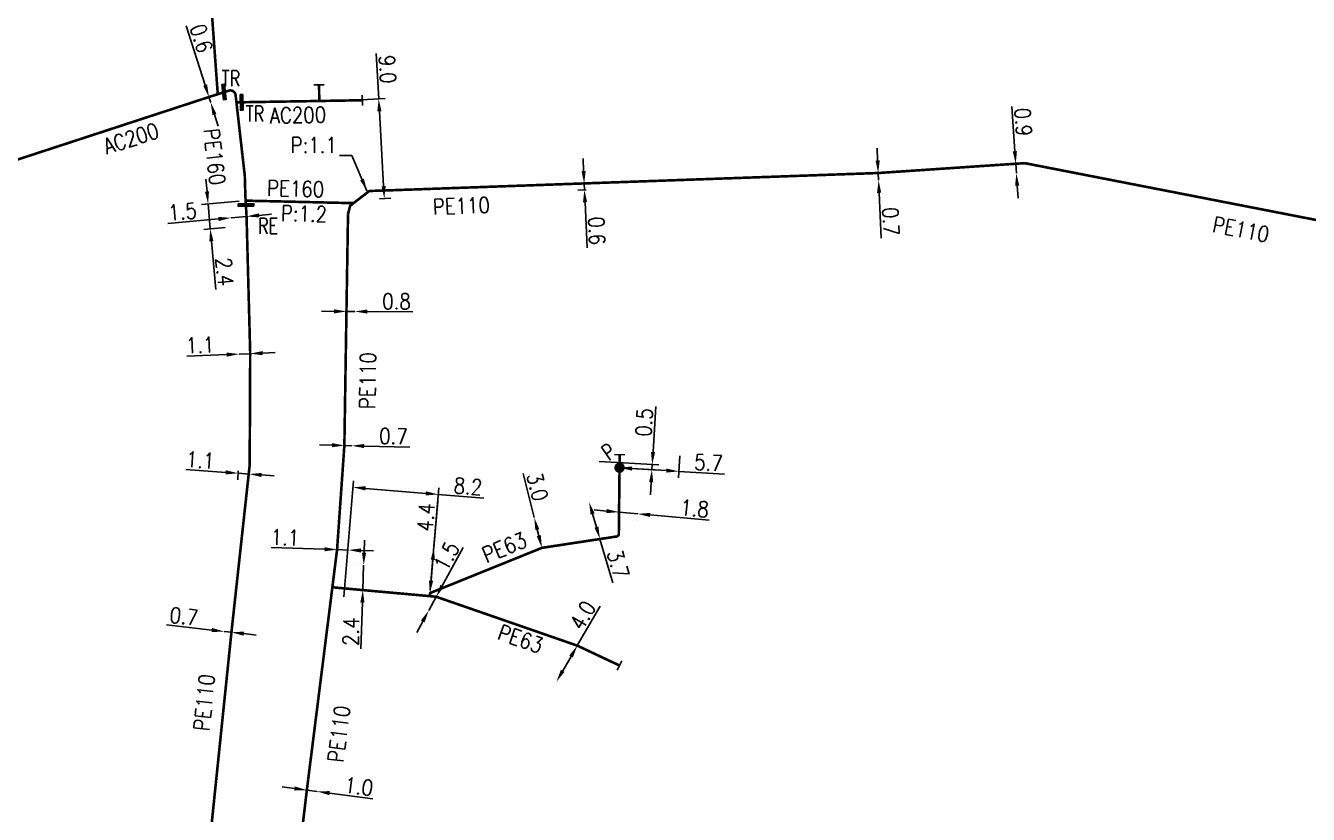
# Model space of a CAD drawing. Header units: millimetres. Extents: x 100882 to 102000, y 121995 to 123000.
# Drawn here: x 101300.9 to 101423.9, y 122251.9 to 122327.5 of the extents above; entities that cross this region are included whole.
import ezdxf
from ezdxf.enums import TextEntityAlignment as Align

# ---------------------------------------------------------------- set-up
doc = ezdxf.new("R2010")
doc.units = ezdxf.units.MM
doc.header["$PDMODE"] = 34
doc.linetypes.add('L_25_AP', pattern=[2000, 1000, 1000])
doc.linetypes.add('L_25_PE', pattern=[2000, 1000, 1000])
doc.layers.get('0').update_dxf_attribs({"linetype": 'CONTINUOUS'})
doc.layers.get('DEFPOINTS').update_dxf_attribs({"linetype": 'CONTINUOUS'})
for name, color, linetype in [('L_150', 1, 'CONTINUOUS'), ('L_300', 7, 'CONTINUOUS'), ('L_340', 7, 'CONTINUOUS')]:
    doc.layers.add(name, color=color, linetype=linetype)
doc.styles.add('G_ROMANS', font='ROMANS.SHX', dxfattribs={"width": 0.75})
doc.styles.get("Standard").update_dxf_attribs({"font": 'romans.shx', "width": 0.85})
doc.dimstyles.get("Standard").update_dxf_attribs({"dimtxt": 1.5, "dimasz": 1.2, "dimexe": 0.625, "dimexo": 0.625, "dimgap": 0.25, "dimtad": 1, "dimdec": 1, "dimzin": 0, "dimdsep": 46, "dimtxsty": 'Standard', "dimcen": -0.5, "dimadec": 0, "dimazin": 0, "dimtfac": 1, "dimtdec": 1, "dimtmove": 0, "dimatfit": 3, "dimfxl": 0, "dimtolj": 1, "dimtzin": 0, "dimarcsym": 0})

# ---------------------------------------------------------------- blocks, each defined once
blk = doc.blocks.new('*D176')
at = {"layer": 'DEFPOINTS', "color": 0, "linetype": 'Continuous', "transparency": 16777216}
for p in [(101327.88, 122254.19), (101328.88, 122254.06), (101328.88, 122254.06)]:
    blk.add_point(p, dxfattribs=at)
at = {"layer": 'L_150', "color": 0, "linetype": 'Continuous', "lineweight": -2, "transparency": 16777216}
for p, q in [((101326.69, 122254.35), (101325.51, 122254.51)), ((101327.8, 122253.57), (101327.8, 122253.57)), ((101327.88, 122254.19), (101328.88, 122254.06)), ((101328.79, 122253.44), (101328.79, 122253.44)), ((101330.07, 122253.9), (101334.22, 122253.35))]:
    blk.add_line(p, q, dxfattribs=at)
at = {"layer": 'L_150', "color": 0, "linetype": 'Continuous', "transparency": 16777216}
for points in [[(101326.72, 122254.55), (101326.67, 122254.15), (101327.88, 122254.19)], [(101330.09, 122254.1), (101330.04, 122253.7), (101328.88, 122254.06)]]:
    blk.add_solid(points, dxfattribs=at)
at = {"layer": 'L_150', "color": 0, "linetype": 'Continuous', "transparency": 16777216, "insert": (101332.87, 122254.54), "char_height": 1.5, "attachment_point": 5, "rotation": 352.4678}
blk.add_mtext('\\A1;1.0', dxfattribs=at)
blk = doc.blocks.new('*D177')
at = {"layer": 'DEFPOINTS', "color": 0, "linetype": 'Continuous', "transparency": 16777216}
for p in [(101321.36, 122285.44), (101322.4, 122285.37), (101321.3, 122284.59)]:
    blk.add_point(p, dxfattribs=at)
at = {"layer": 'L_150', "color": 0, "linetype": 'Continuous', "lineweight": -2, "transparency": 16777216}
for p, q in [((101320.1, 122284.67), (101316.28, 122284.94)), ((101321.31, 122284.82), (101321.25, 122283.96)), ((101322.34, 122284.51), (101321.3, 122284.59)), ((101322.36, 122284.74), (101322.3, 122283.89)), ((101323.54, 122284.43), (101324.74, 122284.34))]:
    blk.add_line(p, q, dxfattribs=at)
at = {"layer": 'L_150', "color": 0, "linetype": 'Continuous', "transparency": 16777216}
for points in [[(101320.11, 122284.87), (101320.08, 122284.47), (101321.3, 122284.59)], [(101323.55, 122284.62), (101323.53, 122284.23), (101322.34, 122284.51)]]:
    blk.add_solid(points, dxfattribs=at)
at = {"layer": 'L_150', "color": 0, "linetype": 'Continuous', "transparency": 16777216, "insert": (101317.66, 122285.85), "char_height": 1.5, "attachment_point": 5, "rotation": 355.9073}
blk.add_mtext('\\A1;1.1', dxfattribs=at)
blk = doc.blocks.new('*D178')
at = {"layer": 'DEFPOINTS', "color": 0, "linetype": 'Continuous', "transparency": 16777216}
for p in [(101322.45, 122296.06), (101321.4, 122296.02), (101321.4, 122296.02)]:
    blk.add_point(p, dxfattribs=at)
at = {"layer": 'L_150', "color": 0, "linetype": 'Continuous', "lineweight": -2, "transparency": 16777216}
for p, q in [((101322.45, 122296.06), (101321.4, 122296.02)), ((101323.64, 122296.11), (101324.84, 122296.16)), ((101320.2, 122295.97), (101316.38, 122295.83))]:
    blk.add_line(p, q, dxfattribs=at)
at = {"layer": 'L_150', "color": 0, "linetype": 'Continuous', "transparency": 16777216}
for points in [[(101320.19, 122296.17), (101320.2, 122295.77), (101321.4, 122296.02)], [(101323.64, 122296.31), (101323.65, 122295.91), (101322.45, 122296.06)]]:
    blk.add_solid(points, dxfattribs=at)
at = {"layer": 'L_150', "color": 0, "linetype": 'Continuous', "transparency": 16777216, "insert": (101317.65, 122296.88), "char_height": 1.5, "attachment_point": 5, "rotation": 2.2232}
blk.add_mtext('\\A1;1.1', dxfattribs=at)
blk = doc.blocks.new('*D179')
at = {"layer": 'DEFPOINTS', "color": 0, "linetype": 'Continuous', "transparency": 16777216}
for p in [(101319.95, 122269.41), (101319.95, 122269.41), (101320.65, 122269.33)]:
    blk.add_point(p, dxfattribs=at)
at = {"layer": 'L_150', "color": 0, "linetype": 'Continuous', "lineweight": -2, "transparency": 16777216}
for p, q in [((101318.76, 122269.55), (101314.42, 122270.04)), ((101320.65, 122269.33), (101319.95, 122269.41)), ((101321.84, 122269.2), (101323.03, 122269.06))]:
    blk.add_line(p, q, dxfattribs=at)
at = {"layer": 'L_150', "color": 0, "linetype": 'Continuous', "transparency": 16777216}
for points in [[(101318.78, 122269.75), (101318.74, 122269.35), (101319.95, 122269.41)], [(101321.86, 122269.4), (101321.82, 122269), (101320.65, 122269.33)]]:
    blk.add_solid(points, dxfattribs=at)
at = {"layer": 'L_150', "color": 0, "linetype": 'Continuous', "transparency": 16777216, "insert": (101316.1, 122270.86), "char_height": 1.5, "attachment_point": 5, "rotation": 353.5002}
blk.add_mtext('\\A1;0.7', dxfattribs=at)
blk = doc.blocks.new('*D180')
at = {"layer": 'DEFPOINTS', "color": 0, "linetype": 'Continuous', "transparency": 16777216}
for p in [(101320.61, 122309.09), (101320.61, 122309.09), (101322.1, 122309.22)]:
    blk.add_point(p, dxfattribs=at)
at = {"layer": 'L_150', "color": 0, "linetype": 'Continuous', "lineweight": -2, "transparency": 16777216}
for p, q in [((101320.56, 122309.71), (101320.56, 122309.71)), ((101322.05, 122309.84), (101322.05, 122309.84)), ((101319.41, 122308.98), (101314.56, 122308.56)), ((101322.1, 122309.22), (101320.61, 122309.09)), ((101323.3, 122309.33), (101324.5, 122309.43))]:
    blk.add_line(p, q, dxfattribs=at)
at = {"layer": 'L_150', "color": 0, "linetype": 'Continuous', "transparency": 16777216}
for points in [[(101319.4, 122309.18), (101319.43, 122308.78), (101320.61, 122309.09)], [(101323.28, 122309.52), (101323.32, 122309.13), (101322.1, 122309.22)]]:
    blk.add_solid(points, dxfattribs=at)
at = {"layer": 'L_150', "color": 0, "linetype": 'Continuous', "transparency": 16777216, "insert": (101315.96, 122309.68), "char_height": 1.5, "attachment_point": 5, "rotation": 5.0269}
blk.add_mtext('\\A1;1.5', dxfattribs=at)
blk = doc.blocks.new('*D181')
at = {"layer": 'DEFPOINTS', "color": 0, "linetype": 'Continuous', "transparency": 16777216}
for p in [(101322.01, 122310.74), (101318.62, 122308.03), (101320.69, 122308.22)]:
    blk.add_point(p, dxfattribs=at)
at = {"layer": 'L_150', "color": 0, "linetype": 'Continuous', "lineweight": -2, "transparency": 16777216}
for p, q in [((101318.31, 122311.62), (101318.2, 122312.81)), ((101321.38, 122310.69), (101317.79, 122310.37)), ((101318.41, 122310.42), (101318.62, 122308.03)), ((101320.06, 122308.16), (101318, 122307.98)), ((101318.73, 122306.84), (101319.14, 122302.22))]:
    blk.add_line(p, q, dxfattribs=at)
at = {"layer": 'L_150', "color": 0, "linetype": 'Continuous', "transparency": 16777216}
for points in [[(101318.5, 122311.64), (101318.11, 122311.6), (101318.41, 122310.42)], [(101318.93, 122306.86), (101318.53, 122306.82), (101318.62, 122308.03)]]:
    blk.add_solid(points, dxfattribs=at)
at = {"layer": 'L_150', "color": 0, "linetype": 'Continuous', "transparency": 16777216, "insert": (101319.99, 122303.92), "char_height": 1.5, "attachment_point": 5, "rotation": 275.0721}
blk.add_mtext('\\A1;2.4', dxfattribs=at)
blk = doc.blocks.new('*D182')
at = {"layer": 'DEFPOINTS', "color": 0, "linetype": 'Continuous', "transparency": 16777216}
for p in [(101331.48, 122287.25), (101332.18, 122287.23), (101332.18, 122287.23)]:
    blk.add_point(p, dxfattribs=at)
at = {"layer": 'L_150', "color": 0, "linetype": 'Continuous', "lineweight": -2, "transparency": 16777216}
for p, q in [((101331.5, 122287.87), (101331.5, 122287.87)), ((101332.2, 122287.85), (101332.2, 122287.85)), ((101330.28, 122287.28), (101329.08, 122287.31)), ((101331.48, 122287.25), (101332.18, 122287.23)), ((101333.38, 122287.2), (101337.75, 122287.09))]:
    blk.add_line(p, q, dxfattribs=at)
at = {"layer": 'L_150', "color": 0, "linetype": 'Continuous', "transparency": 16777216}
for points in [[(101330.29, 122287.48), (101330.28, 122287.08), (101331.48, 122287.25)], [(101333.38, 122287.4), (101333.37, 122287), (101332.18, 122287.23)]]:
    blk.add_solid(points, dxfattribs=at)
at = {"layer": 'L_150', "color": 0, "linetype": 'Continuous', "transparency": 16777216, "insert": (101336.19, 122288.13), "char_height": 1.5, "attachment_point": 5, "rotation": 358.5464}
blk.add_mtext('\\A1;0.7', dxfattribs=at)
blk = doc.blocks.new('*D183')
at = {"layer": 'DEFPOINTS', "color": 0, "linetype": 'Continuous', "transparency": 16777216}
for p in [(101331.68, 122300.11), (101332.48, 122300.11), (101332.48, 122300.11)]:
    blk.add_point(p, dxfattribs=at)
at = {"layer": 'L_150', "color": 0, "linetype": 'Continuous', "lineweight": -2, "transparency": 16777216}
for p, q in [((101330.48, 122300.12), (101329.28, 122300.13)), ((101331.68, 122300.11), (101332.48, 122300.11)), ((101331.69, 122300.74), (101331.69, 122300.74)), ((101332.49, 122300.73), (101332.49, 122300.73)), ((101333.68, 122300.1), (101338.06, 122300.06))]:
    blk.add_line(p, q, dxfattribs=at)
at = {"layer": 'L_150', "color": 0, "linetype": 'Continuous', "transparency": 16777216}
for points in [[(101330.49, 122300.32), (101330.48, 122299.92), (101331.68, 122300.11)], [(101333.69, 122300.3), (101333.68, 122299.9), (101332.48, 122300.11)]]:
    blk.add_solid(points, dxfattribs=at)
at = {"layer": 'L_150', "color": 0, "linetype": 'Continuous', "transparency": 16777216, "insert": (101336.48, 122301.08), "char_height": 1.5, "attachment_point": 5, "rotation": 359.5345}
blk.add_mtext('\\A1;0.8', dxfattribs=at)
blk = doc.blocks.new('*D184')
at = {"layer": 'DEFPOINTS', "color": 0, "linetype": 'Continuous', "transparency": 16777216}
for p in [(101331.95, 122320.35), (101334.22, 122310.87), (101335.31, 122310.93)]:
    blk.add_point(p, dxfattribs=at)
at = {"layer": 'L_340', "color": 0, "linetype": 'Continuous', "lineweight": -2, "transparency": 16777216}
for p, q in [((101334.77, 122320.51), (101334.53, 122324.87)), ((101332.58, 122320.38), (101335.4, 122320.54)), ((101335.24, 122312.13), (101334.84, 122319.31)), ((101334.85, 122310.91), (101335.93, 122310.97))]:
    blk.add_line(p, q, dxfattribs=at)
at = {"layer": 'L_340', "color": 0, "linetype": 'Continuous', "transparency": 16777216}
for points in [[(101335.04, 122319.32), (101334.64, 122319.3), (101334.77, 122320.51)], [(101335.44, 122312.14), (101335.04, 122312.12), (101335.31, 122310.93)]]:
    blk.add_solid(points, dxfattribs=at)
at = {"layer": 'L_340', "color": 0, "linetype": 'Continuous', "transparency": 16777216, "insert": (101335.62, 122323.34), "char_height": 1.5, "attachment_point": 5, "rotation": 273.1934}
blk.add_mtext('\\A1;9.0', dxfattribs=at)
blk = doc.blocks.new('*D185')
at = {"layer": 'DEFPOINTS', "color": 0, "linetype": 'Continuous', "transparency": 16777216}
for p in [(101355.27, 122312.42), (101354.5, 122311.79), (101355.29, 122311.82)]:
    blk.add_point(p, dxfattribs=at)
at = {"layer": 'L_150', "color": 0, "linetype": 'Continuous', "lineweight": -2, "transparency": 16777216}
for p, q in [((101354.42, 122313.58), (101354.37, 122314.78)), ((101354.64, 122312.39), (101353.85, 122312.36)), ((101354.48, 122312.39), (101354.5, 122311.79)), ((101354.67, 122311.79), (101353.88, 122311.76)), ((101354.56, 122310.59), (101354.75, 122306.22))]:
    blk.add_line(p, q, dxfattribs=at)
at = {"layer": 'L_150', "color": 0, "linetype": 'Continuous', "transparency": 16777216}
for points in [[(101354.62, 122313.59), (101354.22, 122313.57), (101354.48, 122312.39)], [(101354.76, 122310.6), (101354.36, 122310.58), (101354.5, 122311.79)]]:
    blk.add_solid(points, dxfattribs=at)
at = {"layer": 'L_150', "color": 0, "linetype": 'Continuous', "transparency": 16777216, "insert": (101355.68, 122307.85), "char_height": 1.5, "attachment_point": 5, "rotation": 272.5795}
blk.add_mtext('\\A1;0.6', dxfattribs=at)
blk = doc.blocks.new('*D186')
at = {"layer": 'DEFPOINTS', "color": 0, "linetype": 'Continuous', "transparency": 16777216}
for p in [(101382.67, 122313.39), (101382.71, 122312.69), (101382.71, 122312.69)]:
    blk.add_point(p, dxfattribs=at)
at = {"layer": 'L_150', "color": 0, "linetype": 'Continuous', "lineweight": -2, "transparency": 16777216}
for p, q in [((101382.62, 122314.59), (101382.56, 122315.79)), ((101382.05, 122313.36), (101382.05, 122313.36)), ((101382.67, 122313.39), (101382.71, 122312.69)), ((101382.08, 122312.66), (101382.08, 122312.66)), ((101382.76, 122311.49), (101382.97, 122307.13))]:
    blk.add_line(p, q, dxfattribs=at)
at = {"layer": 'L_150', "color": 0, "linetype": 'Continuous', "transparency": 16777216}
for points in [[(101382.82, 122314.6), (101382.42, 122314.58), (101382.67, 122313.39)], [(101382.96, 122311.5), (101382.56, 122311.48), (101382.71, 122312.69)]]:
    blk.add_solid(points, dxfattribs=at)
at = {"layer": 'L_150', "color": 0, "linetype": 'Continuous', "transparency": 16777216, "insert": (101383.89, 122308.76), "char_height": 1.5, "attachment_point": 5, "rotation": 272.7045}
blk.add_mtext('\\A1;0.7', dxfattribs=at)
blk = doc.blocks.new('*D187')
at = {"layer": 'DEFPOINTS', "color": 0, "linetype": 'Continuous', "transparency": 16777216}
for p in [(101395.86, 122314.28), (101395.92, 122313.38), (101395.92, 122313.38)]:
    blk.add_point(p, dxfattribs=at)
at = {"layer": 'L_150', "color": 0, "linetype": 'Continuous', "lineweight": -2, "transparency": 16777216}
for p, q in [((101395.78, 122315.47), (101395.49, 122319.78)), ((101395.92, 122313.38), (101395.86, 122314.28)), ((101396, 122312.18), (101396.08, 122310.98))]:
    blk.add_line(p, q, dxfattribs=at)
at = {"layer": 'L_150', "color": 0, "linetype": 'Continuous', "transparency": 16777216}
for points in [[(101395.98, 122315.49), (101395.58, 122315.46), (101395.86, 122314.28)], [(101396.2, 122312.19), (101395.8, 122312.17), (101395.92, 122313.38)]]:
    blk.add_solid(points, dxfattribs=at)
at = {"layer": 'L_150', "color": 0, "linetype": 'Continuous', "transparency": 16777216, "insert": (101396.59, 122318.29), "char_height": 1.5, "attachment_point": 5, "rotation": 273.8309}
blk.add_mtext('\\A1;0.9', dxfattribs=at)
blk = doc.blocks.new('*D192')
at = {"layer": 'DEFPOINTS', "color": 0, "linetype": 'Continuous', "transparency": 16777216}
for p in [(101333.33, 122275.78), (101333.33, 122275.78), (101333.25, 122273.38)]:
    blk.add_point(p, dxfattribs=at)
at = {"layer": 'L_150', "color": 0, "linetype": 'Continuous', "lineweight": -2, "transparency": 16777216}
for p, q in [((101333.37, 122276.98), (101333.41, 122278.18)), ((101332.7, 122275.8), (101332.7, 122275.8)), ((101333.33, 122275.78), (101333.25, 122273.38)), ((101332.62, 122273.4), (101332.62, 122273.4)), ((101333.21, 122272.18), (101333.06, 122267.75))]:
    blk.add_line(p, q, dxfattribs=at)
at = {"layer": 'L_150', "color": 0, "linetype": 'Continuous', "transparency": 16777216}
for points in [[(101333.17, 122276.98), (101333.57, 122276.97), (101333.33, 122275.78)], [(101333.01, 122272.19), (101333.41, 122272.17), (101333.25, 122273.38)]]:
    blk.add_solid(points, dxfattribs=at)
at = {"layer": 'L_150', "color": 0, "linetype": 'Continuous', "transparency": 16777216, "insert": (101332.11, 122269.4), "char_height": 1.5, "attachment_point": 5, "rotation": 88.0825}
blk.add_mtext('\\A1;2.4', dxfattribs=at)
blk = doc.blocks.new('*D193')
at = {"layer": 'DEFPOINTS', "color": 0, "linetype": 'Continuous', "transparency": 16777216}
for p in [(101340.29, 122272.74), (101339.57, 122271.42), (101339.57, 122271.42)]:
    blk.add_point(p, dxfattribs=at)
at = {"layer": 'L_150', "color": 0, "linetype": 'Continuous', "lineweight": -2, "transparency": 16777216}
for p, q in [((101340.87, 122273.79), (101342.88, 122277.46)), ((101339.57, 122271.42), (101340.29, 122272.74)), ((101338.99, 122270.37), (101338.42, 122269.32))]:
    blk.add_line(p, q, dxfattribs=at)
at = {"layer": 'L_150', "color": 0, "linetype": 'Continuous', "transparency": 16777216}
for points in [[(101340.69, 122273.89), (101341.04, 122273.69), (101340.29, 122272.74)], [(101338.82, 122270.47), (101339.17, 122270.27), (101339.57, 122271.42)]]:
    blk.add_solid(points, dxfattribs=at)
at = {"layer": 'L_150', "color": 0, "linetype": 'Continuous', "transparency": 16777216, "insert": (101341.29, 122276.63), "char_height": 1.5, "attachment_point": 5, "rotation": 61.2658}
blk.add_mtext('\\A1;1.5', dxfattribs=at)
blk = doc.blocks.new('*D194')
at = {"layer": 'DEFPOINTS', "color": 0, "linetype": 'Continuous', "transparency": 16777216}
for p in [(101332.31, 122283.24), (101339.67, 122272.8), (101331.38, 122272.11)]:
    blk.add_point(p, dxfattribs=at)
at = {"layer": 'L_150', "color": 0, "linetype": 'Continuous', "lineweight": -2, "transparency": 16777216}
for p, q in [((101331.43, 122272.73), (101332.36, 122283.87)), ((101333.51, 122283.14), (101339.29, 122282.66)), ((101339.72, 122273.42), (101340.54, 122283.18)), ((101340.48, 122282.56), (101344.84, 122282.19))]:
    blk.add_line(p, q, dxfattribs=at)
at = {"layer": 'L_150', "color": 0, "linetype": 'Continuous', "transparency": 16777216}
for points in [[(101333.52, 122283.34), (101333.49, 122282.94), (101332.31, 122283.24)], [(101339.3, 122282.86), (101339.27, 122282.46), (101340.48, 122282.56)]]:
    blk.add_solid(points, dxfattribs=at)
at = {"layer": 'L_150', "color": 0, "linetype": 'Continuous', "transparency": 16777216, "insert": (101343.34, 122283.32), "char_height": 1.5, "attachment_point": 5, "rotation": 355.2206}
blk.add_mtext('\\A1;8.2', dxfattribs=at)
blk = doc.blocks.new('*D195')
at = {"layer": 'DEFPOINTS', "color": 0, "linetype": 'Continuous', "transparency": 16777216}
for p in [(101340.06, 122277.48), (101340.06, 122277.48), (101339.69, 122273.09)]:
    blk.add_point(p, dxfattribs=at)
at = {"layer": 'L_150', "color": 0, "linetype": 'Continuous', "lineweight": -2, "transparency": 16777216}
for p, q in [((101340.06, 122277.48), (101340.43, 122281.89)), ((101339.79, 122274.29), (101339.96, 122276.28))]:
    blk.add_line(p, q, dxfattribs=at)
at = {"layer": 'L_150', "color": 0, "linetype": 'Continuous', "transparency": 16777216}
for points in [[(101339.76, 122276.3), (101340.16, 122276.26), (101340.06, 122277.48)], [(101339.59, 122274.3), (101339.99, 122274.27), (101339.69, 122273.09)]]:
    blk.add_solid(points, dxfattribs=at)
at = {"layer": 'L_150', "color": 0, "linetype": 'Continuous', "transparency": 16777216, "insert": (101339.3, 122280.37), "char_height": 1.5, "attachment_point": 5, "rotation": 85.2206}
blk.add_mtext('\\A1;4.4', dxfattribs=at)
blk = doc.blocks.new('*D196')
at = {"layer": 'DEFPOINTS', "color": 0, "linetype": 'Continuous', "transparency": 16777216}
for p in [(101330.78, 122277.26), (101331.88, 122277.22), (101331.88, 122277.22)]:
    blk.add_point(p, dxfattribs=at)
at = {"layer": 'L_150', "color": 0, "linetype": 'Continuous', "lineweight": -2, "transparency": 16777216}
for p, q in [((101329.58, 122277.3), (101324.45, 122277.47)), ((101331.88, 122277.22), (101330.78, 122277.26)), ((101333.08, 122277.18), (101334.28, 122277.14))]:
    blk.add_line(p, q, dxfattribs=at)
at = {"layer": 'L_150', "color": 0, "linetype": 'Continuous', "transparency": 16777216}
for points in [[(101329.59, 122277.5), (101329.58, 122277.1), (101330.78, 122277.26)], [(101333.09, 122277.38), (101333.07, 122276.98), (101331.88, 122277.22)]]:
    blk.add_solid(points, dxfattribs=at)
at = {"layer": 'L_150', "color": 0, "linetype": 'Continuous', "transparency": 16777216, "insert": (101325.79, 122278.43), "char_height": 1.5, "attachment_point": 5, "rotation": 358.0838}
blk.add_mtext('\\A1;1.1', dxfattribs=at)
blk = doc.blocks.new('*D197')
at = {"layer": 'DEFPOINTS', "color": 0, "linetype": 'Continuous', "transparency": 16777216}
for p in [(101349.69, 122280.34), (101349.69, 122280.34), (101350.42, 122277.43)]:
    blk.add_point(p, dxfattribs=at)
at = {"layer": 'L_150', "color": 0, "linetype": 'Continuous', "lineweight": -2, "transparency": 16777216}
for p, q in [((101349.69, 122280.34), (101348.63, 122284.58)), ((101350.13, 122278.6), (101349.98, 122279.18))]:
    blk.add_line(p, q, dxfattribs=at)
at = {"layer": 'L_150', "color": 0, "linetype": 'Continuous', "transparency": 16777216}
for points in [[(101350.17, 122279.23), (101349.79, 122279.13), (101349.69, 122280.34)], [(101350.32, 122278.64), (101349.93, 122278.55), (101350.42, 122277.43)]]:
    blk.add_solid(points, dxfattribs=at)
at = {"layer": 'L_150', "color": 0, "linetype": 'Continuous', "transparency": 16777216, "insert": (101349.99, 122283.29), "char_height": 1.5, "attachment_point": 5, "rotation": 284.0005}
blk.add_mtext('\\A1;3.0', dxfattribs=at)
blk = doc.blocks.new('*D198')
at = {"layer": 'DEFPOINTS', "color": 0, "linetype": 'Continuous', "transparency": 16777216}
for p in [(101354.95, 122281.83), (101354.95, 122281.83), (101355.99, 122278.28)]:
    blk.add_point(p, dxfattribs=at)
at = {"layer": 'L_150', "color": 0, "linetype": 'Continuous', "lineweight": -2, "transparency": 16777216}
for p, q in [((101355.29, 122280.68), (101355.65, 122279.43)), ((101355.99, 122278.28), (101357.21, 122274.08))]:
    blk.add_line(p, q, dxfattribs=at)
at = {"layer": 'L_150', "color": 0, "linetype": 'Continuous', "transparency": 16777216}
for points in [[(101355.48, 122280.73), (101355.09, 122280.62), (101354.95, 122281.83)], [(101355.84, 122279.49), (101355.46, 122279.37), (101355.99, 122278.28)]]:
    blk.add_solid(points, dxfattribs=at)
at = {"layer": 'L_150', "color": 0, "linetype": 'Continuous', "transparency": 16777216, "insert": (101357.73, 122275.88), "char_height": 1.5, "attachment_point": 5, "rotation": 286.273}
blk.add_mtext('\\A1;3.7', dxfattribs=at)
blk = doc.blocks.new('*D199')
at = {"layer": 'DEFPOINTS', "color": 0, "linetype": 'Continuous', "transparency": 16777216}
for p in [(101357.82, 122280.86), (101359.61, 122280.69), (101359.61, 122280.69)]:
    blk.add_point(p, dxfattribs=at)
at = {"layer": 'L_150', "color": 0, "linetype": 'Continuous', "lineweight": -2, "transparency": 16777216}
for p, q in [((101356.63, 122280.96), (101355.43, 122281.07)), ((101357.76, 122280.23), (101357.76, 122280.23)), ((101357.82, 122280.86), (101359.61, 122280.69)), ((101359.56, 122280.07), (101359.56, 122280.07)), ((101360.81, 122280.59), (101366.47, 122280.08))]:
    blk.add_line(p, q, dxfattribs=at)
at = {"layer": 'L_150', "color": 0, "linetype": 'Continuous', "transparency": 16777216}
for points in [[(101356.64, 122281.16), (101356.61, 122280.76), (101357.82, 122280.86)], [(101360.83, 122280.79), (101360.79, 122280.39), (101359.61, 122280.69)]]:
    blk.add_solid(points, dxfattribs=at)
at = {"layer": 'L_150', "color": 0, "linetype": 'Continuous', "transparency": 16777216, "insert": (101365.07, 122281.21), "char_height": 1.5, "attachment_point": 5, "rotation": 354.8491}
blk.add_mtext('\\A1;1.8', dxfattribs=at)
blk = doc.blocks.new('*D200')
at = {"layer": 'DEFPOINTS', "color": 0, "linetype": 'Continuous', "transparency": 16777216}
for p in [(101363.69, 122286.9), (101357.87, 122285.12), (101363.56, 122284.77)]:
    blk.add_point(p, dxfattribs=at)
at = {"layer": 'L_340', "color": 0, "linetype": 'Continuous', "lineweight": -2, "transparency": 16777216}
for p, q in [((101363.65, 122286.27), (101363.52, 122284.15)), ((101357.91, 122285.74), (101357.91, 122285.74)), ((101359.07, 122285.04), (101362.36, 122284.85)), ((101363.56, 122284.77), (101367.92, 122284.51))]:
    blk.add_line(p, q, dxfattribs=at)
at = {"layer": 'L_340', "color": 0, "linetype": 'Continuous', "transparency": 16777216}
for points in [[(101359.08, 122285.24), (101359.06, 122284.84), (101357.87, 122285.12)], [(101362.37, 122285.04), (101362.35, 122284.65), (101363.56, 122284.77)]]:
    blk.add_solid(points, dxfattribs=at)
at = {"layer": 'L_340', "color": 0, "linetype": 'Continuous', "transparency": 16777216, "insert": (101366.4, 122285.6), "char_height": 1.5, "attachment_point": 5, "rotation": 356.5538}
blk.add_mtext('\\A1;5.7', dxfattribs=at)
blk = doc.blocks.new('*D201')
at = {"layer": 'DEFPOINTS', "color": 0, "linetype": 'Continuous', "transparency": 16777216}
for p in [(101355.29, 122285.77), (101357.87, 122285.12), (101361, 122285.43)]:
    blk.add_point(p, dxfattribs=at)
at = {"layer": 'L_340', "color": 0, "linetype": 'Continuous', "lineweight": -2, "transparency": 16777216}
for p, q in [((101361.08, 122286.63), (101361.34, 122290.99)), ((101355.91, 122285.73), (101361.63, 122285.39)), ((101358.49, 122285.08), (101361.6, 122284.89)), ((101360.97, 122284.93), (101361, 122285.43)), ((101360.9, 122283.73), (101360.83, 122282.53))]:
    blk.add_line(p, q, dxfattribs=at)
at = {"layer": 'L_340', "color": 0, "linetype": 'Continuous', "transparency": 16777216}
for points in [[(101360.88, 122286.64), (101361.28, 122286.61), (101361, 122285.43)], [(101360.7, 122283.74), (101361.1, 122283.72), (101360.97, 122284.93)]]:
    blk.add_solid(points, dxfattribs=at)
at = {"layer": 'L_340', "color": 0, "linetype": 'Continuous', "transparency": 16777216, "insert": (101360.24, 122289.47), "char_height": 1.5, "attachment_point": 5, "rotation": 86.5538}
blk.add_mtext('\\A1;0.5', dxfattribs=at)
blk = doc.blocks.new('*D202')
at = {"layer": 'DEFPOINTS', "color": 0, "linetype": 'Continuous', "transparency": 16777216}
for p in [(101353.82, 122268.05), (101351.82, 122264.59), (101351.82, 122264.59)]:
    blk.add_point(p, dxfattribs=at)
at = {"layer": 'L_150', "color": 0, "linetype": 'Continuous', "lineweight": -2, "transparency": 16777216}
for p, q in [((101353.82, 122268.05), (101356, 122271.84)), ((101352.42, 122265.63), (101353.22, 122267.01))]:
    blk.add_line(p, q, dxfattribs=at)
at = {"layer": 'L_150', "color": 0, "linetype": 'Continuous', "transparency": 16777216}
for points in [[(101353.04, 122267.11), (101353.39, 122266.91), (101353.82, 122268.05)], [(101352.24, 122265.73), (101352.59, 122265.53), (101351.82, 122264.59)]]:
    blk.add_solid(points, dxfattribs=at)
at = {"layer": 'L_150', "color": 0, "linetype": 'Continuous', "transparency": 16777216, "insert": (101354.34, 122270.96), "char_height": 1.5, "attachment_point": 5, "rotation": 60.015}
blk.add_mtext('\\A1;4.0', dxfattribs=at)
blk = doc.blocks.new('L_340_07')
at = {"color": 0, "linetype": 'Continuous', "const_width": 0.25, "flags": 128}
blk.add_lwpolyline([(0, 0), (1.25, 0)], dxfattribs=at)
at = {"color": 0, "linetype": 'Continuous', "flags": 128}
blk.add_lwpolyline([(1.25, -0.5), (1.25, 0.5)], dxfattribs=at)
at = {"color": 0, "linetype": 'Continuous', "style": 'G_ROMANS', "width": 0.75, "flags": 3}
for tag, p in [('DEF_LEG', (0.72, -3.47)), ('DEF_COUP', (0.72, -5.97)), ('DEF_TYPE', (0.72, -8.47))]:
    blk.add_attdef(tag, text='', height=1.2, dxfattribs=at).set_placement(p, align=Align.MIDDLE)
blk = doc.blocks.new('L_340_19')
at = {"linetype": 'Continuous'}
blk.add_hatch(color=0, dxfattribs=at).paths.add_polyline_path([(0.125, 0.75), (-0.125, 0.75), (-0.125, -0.75), (0.125, -0.75)])
at = {"color": 0, "linetype": 'Continuous'}
blk.add_lwpolyline([(-0.125, 0.75), (0.125, 0.75), (0.125, -0.75), (-0.125, -0.75)], close=True, dxfattribs=at)
at = {"color": 0, "linetype": 'Continuous', "width": 0.75}
for tag, height, flags, p in [('TR', 1.5, 8, (0, 3)), ('DEF_LEG', 1.2, 3, (0, -5)), ('DEF_COUP', 1.2, 3, (0, -7.5)), ('DEF_TYPE', 1.2, 3, (0, -10))]:
    blk.add_attdef(tag, text='', height=height, dxfattribs=dict(at, flags=flags)).set_placement(p, align=Align.MIDDLE)
blk = doc.blocks.new('L_340_21')
blk.add_hatch(color=256).paths.add_polyline_path([(0.125, 0.75), (-0.125, 0.75), (-0.125, -0.75), (0.125, -0.75)])
blk.add_lwpolyline([(-0.125, 0.75), (0.125, 0.75), (0.125, -0.75), (-0.125, -0.75)], close=True)
at = {"style": 'G_ROMANS', "width": 0.75, "flags": 8}
blk.add_attdef('RE', text='', height=1.5, dxfattribs=at).set_placement((0, 3), align=Align.MIDDLE)
at = {"color": 0, "linetype": 'Continuous', "style": 'G_ROMANS', "width": 0.75, "flags": 3}
for tag, p in [('DEF_LEG', (0, -4)), ('DEF_COUP', (0, -6)), ('DEF_TYPE', (0, -8))]:
    blk.add_attdef(tag, text='', height=1.2, dxfattribs=at).set_placement(p, align=Align.MIDDLE)
blk = doc.blocks.new('L_300_12')
at = {"color": 0, "linetype": 'Continuous', "const_width": 0.497, "flags": 128}
blk.add_lwpolyline([(-0.25, 0, 1), (0.25, 0, 1)], format="xyb", close=True, dxfattribs=at)
at = {"color": 0, "linetype": 'Continuous', "style": 'G_ROMANS', "width": 0.75}
blk.add_text('P', height=1.5, dxfattribs=at).set_placement((0, 1.85), align=Align.MIDDLE)
at = {"color": 0, "linetype": 'Continuous', "style": 'G_ROMANS', "width": 0.75, "flags": 3}
for tag, p in [('DEF_LEG', (0, -5)), ('DEF_COUP', (0, -7.5)), ('DEF_TYPE', (0, -10))]:
    blk.add_attdef(tag, text='', height=1.2, dxfattribs=at).set_placement(p, align=Align.MIDDLE)
blk = doc.blocks.new('*D439')
at = {"layer": 'DEFPOINTS', "color": 0, "linetype": 'Continuous', "transparency": 16777216}
for p in [(101318.49, 122320.68), (101318.66, 122320.16), (101318.66, 122320.16)]:
    blk.add_point(p, dxfattribs=at)
at = {"layer": 'L_150', "color": 0, "linetype": 'Continuous', "lineweight": -2, "transparency": 16777216}
for p, q in [((101318.13, 122321.82), (101316.32, 122327.52)), ((101318.66, 122320.16), (101318.49, 122320.68)), ((101319.02, 122319.01), (101319.38, 122317.87))]:
    blk.add_line(p, q, dxfattribs=at)
at = {"layer": 'L_150', "color": 0, "linetype": 'Continuous', "transparency": 16777216}
for points in [[(101318.32, 122321.88), (101317.94, 122321.76), (101318.49, 122320.68)], [(101319.21, 122319.07), (101318.83, 122318.95), (101318.66, 122320.16)]]:
    blk.add_solid(points, dxfattribs=at)
at = {"layer": 'L_150', "color": 0, "linetype": 'Continuous', "transparency": 16777216, "insert": (101317.76, 122326.31), "char_height": 1.5, "attachment_point": 5, "rotation": 287.5716}
blk.add_mtext('\\A1;0.6', dxfattribs=at)

msp = doc.modelspace()

# ---------------------------------------------------------------- linework, layer by layer
at = {"layer": 'L_150', "linetype": 'L_25_AP', "const_width": 0.25, "flags": 128}
msp.add_lwpolyline([(101319.34, 122320.95), (101318.24, 122336.01, -0.102634), (101318.49, 122337.16), (101318.49, 122337.16), (101318.49, 122337.16, 0.116915), (101318.91, 122339.02), (101318.34, 122346.07), (101318.34, 122346.07), (101318.34, 122346.07), (101318.34, 122346.07), (101318.34, 122346.07), (101315.12, 122366.35), (101315.12, 122366.35), (101315.12, 122366.35), (101315.12, 122366.35), (101315.12, 122366.35), (101315.12, 122366.35), (101315.05, 122366.78), (101315.05, 122366.78), (101306.79, 122382.69), (101306.79, 122382.69), (101306.79, 122382.69), (101306.79, 122382.69), (101303.74, 122387.64), (101302.46, 122388.03), (101301.17, 122388.41), (101294.79, 122386.2), (101293.43, 122385.6), (101288.94, 122383.63), (101288.94, 122383.63), (101278.83, 122378.74), (101278.83, 122378.74), (101268.17, 122373.68), (101256.23, 122367.43), (101249.8, 122364.47), (101248.88, 122364.08), (101245.93, 122361.49), (101245.93, 122361.49), (101245.84, 122361.34), (101240.12, 122351.52), (101236.79, 122341.03), (101236.52, 122340.07), (101232.7, 122326.15), (101231.48, 122321.6)], format="xyb", dxfattribs=at)
for points in [[(101000, 122207.53), (101005.93, 122209.49), (101016.09, 122212.85), (101018.96, 122216.85), (101024.94, 122225.18), (101028.34, 122226.32), (101036.98, 122229.24), (101042.2, 122229.97), (101042.2, 122229.97), (101063.98, 122237.43), (101084.59, 122243.03), (101084.59, 122243.03), (101091.6, 122244.82), (101128.67, 122255.89), (101149.88, 122262.45), (101155.71, 122264.25), (101168.94, 122268.32), (101168.94, 122268.32), (101191.26, 122275.87), (101213.96, 122283.97), (101238.1, 122292.87), (101258.53, 122300.44), (101275.68, 122306.68), (101318.49, 122320.68), (101319.34, 122320.95), (101319.81, 122321.1)], [(101329.07, 122320.6), (101329.08, 122320.3)]]:
    msp.add_lwpolyline(points, dxfattribs=at)
at = {"layer": 'L_150', "linetype": 'L_25_PE', "flags": 128}
for points in [[(101248.45, 122111.63, 0.25, 0.25, 0), (101249.08, 122113.77, 0.25, 0.25, 0), (101249.72, 122115.97, 0.25, 0.25, -0.418009), (101250.04, 122116.14, 0.25, 0.25, 0), (101251.61, 122115.66, 0.25, 0.25, 0), (101254.95, 122114.63, 0.25, 0.25, 0.193143), (101255.13, 122114.65, 0.25, 0.25, 0), (101256.28, 122115.23, 0.25, 0.25, 0.175403), (101256.4, 122115.35, 0.25, 0.25, 0), (101258.49, 122120.15, 0.25, 0.25, 0), (101259.93, 122123.1, 0.25, 0.25, 0), (101265.98, 122134.51, 0.25, 0.25, -0.258342), (101266.19, 122134.64, 0.25, 0.25, 0), (101268.27, 122134.79, 0.25, 0.25, 0), (101288.22, 122136.22, 0.25, 0.25, 0), (101297.48, 122136.88, 0.25, 0.25, 0.103748), (101297.58, 122136.91, 0.25, 0.25, 0), (101300.25, 122138.32, 0.25, 0.25, 0), (101301.35, 122138.9, 0.25, 0.25, 0), (101310.39, 122143.66, 0.25, 0.25, 0.259518), (101310.52, 122143.86, 0.25, 0.25, 0), (101311.49, 122157.62, 0.25, 0.25, 0), (101313.26, 122182.83, 0.25, 0.25, 0), (101313.95, 122197, 0.25, 0.25, 0), (101314.2, 122202.19, 0.25, 0.25, 0), (101316.61, 122230.2, 0.25, 0.25, 0), (101320.65, 122269.33, 0.25, 0.25, 0), (101322.4, 122285.37, 0.25, 0.25, 0), (101322.45, 122296.06, 0.25, 0.25, 0), (101322.1, 122309.22, 0.25, 0.25, 0), (101321.99, 122311.13, 0.25, 0.25, 0), (101321.93, 122313.13, 0.25, 0.25, 0), (101321.13, 122320.16, 0.25, 0.25, 0), (101321.05, 122320.87, 0.25, 0.25, 0.47065), (101320.4, 122321.29, 0.25, 0.25, 0), (101320.06, 122321.18, 0, 0, 0)], [(101357.87, 122285.12, 0.25, 0.25, 0), (101357.82, 122280.86, 0.25, 0.25, 0), (101357.8, 122278.77, 0.25, 0.25, -0.367399), (101357.58, 122278.52, 0.25, 0.25, 0), (101355.99, 122278.28, 0.25, 0.25, 0), (101350.42, 122277.43, 0.25, 0.25, 0), (101339.76, 122273.12, 0.25, 0.25, 0.282904), (101339.69, 122273.02, 0.25, 0.25, 0), (101339.67, 122272.8, 0, 0, 0)], [(101356.73, 122266.68, 0.25, 0.25, 0), (101353.82, 122268.05, 0.25, 0.25, 0), (101340.29, 122272.74, 0.25, 0.25, 0), (101339.67, 122272.8, 0.25, 0.25, 0), (101333.25, 122273.38, 0.25, 0.25, 0), (101330.33, 122273.65, 0, 0, 0)]]:
    msp.add_lwpolyline(points, format="xyseb", dxfattribs=at)
at = {"layer": 'L_150', "linetype": 'L_25_PE', "const_width": 0.25, "flags": 128}
for points in [[(101321.51, 122320.17), (101321.13, 122320.16)], [(101322.01, 122310.74), (101332.36, 122310.5)]]:
    msp.add_lwpolyline(points, dxfattribs=at)
at = {"layer": 'L_150', "linetype": 'L_25_AP', "flags": 128}
msp.add_lwpolyline([(101331.95, 122320.35, 0.25, 0.25, 0), (101329.08, 122320.3, 0.25, 0.25, 0), (101321.76, 122320.18, 0, 0, 0)], format="xyseb", dxfattribs=at)
at = {"layer": 'L_150', "linetype": 'L_25_PE', "const_width": 0.25, "flags": 128}
msp.add_lwpolyline([(101313.95, 122197), (101321.54, 122196.5, 0.400522), (101321.81, 122196.72), (101322.52, 122203.01), (101323.43, 122214.5), (101324.51, 122230.05), (101326.59, 122243.27), (101327.88, 122254.19), (101330.33, 122273.65), (101330.78, 122277.26), (101331.48, 122287.25), (101331.68, 122300.11), (101331.83, 122309.44, -0.058821), (101331.84, 122309.49), (101332.01, 122310.16, -0.166618), (101332.1, 122310.3), (101332.36, 122310.5), (101333.8, 122311.61, -0.157316), (101333.94, 122311.67), (101335.28, 122311.71), (101355.27, 122312.42), (101382.67, 122313.39), (101395.86, 122314.28), (101396.7, 122314.33, -0.065046), (101396.76, 122314.33), (101431.77, 122307.5), (101433.72, 122307.12), (101438.03, 122294.07), (101438.03, 122294.07), (101441.36, 122284.02), (101441.36, 122284.02), (101441.36, 122284.02), (101441.36, 122284.02)], format="xyb", dxfattribs=at)

# ---------------------------------------------------------------- block references
at = {"layer": 'L_300', "rotation": 34.36326861187126}
msp.add_blockref('L_300_12', (101357.87, 122285.12), dxfattribs=at)
at = {"layer": 'L_340'}
ref = msp.add_blockref('L_340_19', (101319.93, 122321.16), dxfattribs=dict(at, rotation=6.494233155594489))
ref.add_attrib('TR', 'TR', dxfattribs={"layer": '0', "color": 0, "linetype": 'Continuous', "height": 1.5, "width": 0.75, "flags": 8}).set_placement((101320.6, 122322.46), align=Align.MIDDLE)
for p, rotation in [((101329.07, 122320.6), 90.71066844438988), ((101331.95, 122320.35), 0.9788041989152442), ((101357.87, 122285.12), 89.33065454827603), ((101356.73, 122266.68), 334.7875616033804)]:
    msp.add_blockref('L_340_07', p, dxfattribs=dict(at, rotation=rotation))
ref = msp.add_blockref('L_340_19', (101321.63, 122320.17), dxfattribs=dict(at, rotation=0.9788041976108877))
ref.add_attrib('TR', 'TR', dxfattribs={"layer": '0', "color": 0, "linetype": 'Continuous', "height": 1.5, "width": 0.75, "flags": 8}).set_placement((101322.91, 122319.07), align=Align.MIDDLE)
ref = msp.add_blockref('L_340_21', (101322.04, 122310.32), dxfattribs=dict(at, rotation=91.71533284582988))
ref.add_attrib('RE', 'RE', dxfattribs={"layer": '0', "color": 0, "linetype": 'Continuous', "height": 1.5, "width": 0.75, "flags": 8}).set_placement((101324.17, 122308.31), align=Align.MIDDLE)

# ---------------------------------------------------------------- texts
at = {"layer": 'L_150', "linetype": 'Continuous', "width": 0.85}
for s, rotation, p in [('AC200', 0.9788, (101324.33, 122318.15)), ('AC200', 17.5716, (101308.68, 122315.18)), ('PE160', 276.4942, (101317.97, 122317.58)), ('PE160', 358.65, (101324.06, 122311.2)), ('PE110', 2.0279, (101339.99, 122309.39)), ('P:1.2', 358.65, (101325.38, 122308.79)), ('PE110', 348.9564, (101414.63, 122307.76)), ('PE110', 89.0929, (101334.42, 122290.72)), ('PE63', 22.0348, (101345.09, 122275.96)), ('PE63', 340.887, (101346.06, 122268.71)), ('PE110', 84.115, (101318.51, 122259.8)), ('PE110', 82.8394, (101331.37, 122256.77))]:
    msp.add_text(s, height=1.5, rotation=rotation, dxfattribs=at).set_placement(p)
at = {"layer": 'L_150', "linetype": 'Continuous', "insert": (101330.76, 122315.32), "char_height": 1.5, "attachment_point": 9}
msp.add_mtext('\\A1;P:1.1', dxfattribs=at)

# ---------------------------------------------------------------- dimensions: what is measured, and where the dimension line sits
at = {"layer": 'L_150', "linetype": 'Continuous'}
for base, p1, p2, angle, picture, middle in [((101318.6567, 122320.1562), (101318.4906, 122320.6805), (101318.6567, 122320.1562), 107.5716, '*D439', (101316.8021, 122326.0124)), ((101395.92, 122313.38), (101395.86, 122314.28), (101395.92, 122313.38), 93.8309, '*D187', (101395.59, 122318.22)), ((101382.71, 122312.69), (101382.67, 122313.39), (101382.71, 122312.69), 92.7045, '*D186', (101382.89, 122308.71)), ((101354.5, 122311.79), (101355.27, 122312.42), (101355.29, 122311.82), 92.5795, '*D185', (101354.68, 122307.8)), ((101318.62, 122308.03), (101322.01, 122310.74), (101320.69, 122308.22), 95.0721, '*D181', (101319, 122303.83)), ((101320.61, 122309.09), (101322.1, 122309.22), (101320.61, 122309.09), 5.0269, '*D180', (101316.05, 122308.69)), ((101332.48, 122300.11), (101331.68, 122300.11), (101332.48, 122300.11), 179.5345, '*D183', (101336.47, 122300.08)), ((101321.4, 122296.02), (101322.45, 122296.06), (101321.4, 122296.02), 2.2232, '*D178', (101317.69, 122295.88)), ((101332.18, 122287.23), (101331.48, 122287.25), (101332.18, 122287.23), 178.5464, '*D182', (101336.16, 122287.13)), ((101321.3, 122284.59), (101322.4, 122285.37), (101321.36, 122285.44), 355.9073, '*D177', (101317.59, 122284.85)), ((101332.31, 122283.24), (101339.67, 122272.8), (101331.38, 122272.11), 355.2206, '*D194', (101343.26, 122282.33)), ((101349.69, 122280.34), (101350.42, 122277.43), (101349.69, 122280.34), 284.0005, '*D197', (101349.02, 122283.05)), ((101340.06, 122277.48), (101339.69, 122273.09), (101340.06, 122277.48), 265.2206, '*D195', (101340.29, 122280.28)), ((101354.95, 122281.83), (101355.99, 122278.28), (101354.95, 122281.83), 286.273, '*D198', (101356.77, 122275.6)), ((101359.61, 122280.69), (101357.82, 122280.86), (101359.61, 122280.69), 174.8491, '*D199', (101364.98, 122280.21)), ((101331.88, 122277.22), (101330.78, 122277.26), (101331.88, 122277.22), 178.0838, '*D196', (101325.76, 122277.43)), ((101333.33, 122275.78), (101333.25, 122273.38), (101333.33, 122275.78), 268.0825, '*D192', (101333.11, 122269.37)), ((101339.57, 122271.42), (101340.29, 122272.74), (101339.57, 122271.42), 61.2658, '*D193', (101342.16, 122276.15)), ((101351.82, 122264.59), (101353.82, 122268.05), (101351.82, 122264.59), 60.015, '*D202', (101355.21, 122270.47)), ((101319.95, 122269.41), (101320.65, 122269.33), (101319.95, 122269.41), 353.5002, '*D179', (101315.99, 122269.86)), ((101328.88, 122254.06), (101327.88, 122254.19), (101328.88, 122254.06), 172.4678, '*D176', (101332.74, 122253.55))]:
    dim = msp.add_linear_dim(base=base, p1=p1, p2=p2, angle=angle, dimstyle='Standard', dxfattribs=at)
    dim.commit()
    dim.dimension.update_dxf_attribs({"geometry": picture, "text_midpoint": middle, "dimtype": 160})
at = {"layer": 'L_340', "linetype": 'Continuous'}
dim = msp.add_linear_dim(base=(101335.31, 122310.93), p1=(101331.95, 122320.35), p2=(101334.22, 122310.87), angle=93.1934, text='9.0', dimstyle='Standard', dxfattribs=at)
dim.commit()
dim.dimension.update_dxf_attribs({"geometry": '*D184', "text_midpoint": (101334.62, 122323.29), "dimtype": 160})
for base, p2, angle, picture, middle in [((101361, 122285.43), (101355.29, 122285.77), 266.5538, '*D201', (101361.24, 122289.41)), ((101363.56, 122284.77), (101363.69, 122286.9), 176.5538, '*D200', (101366.34, 122284.61))]:
    dim = msp.add_linear_dim(base=base, p1=(101357.87, 122285.12), p2=p2, angle=angle, dimstyle='Standard', dxfattribs=at)
    dim.commit()
    dim.dimension.update_dxf_attribs({"geometry": picture, "text_midpoint": middle, "dimtype": 160})

# ---------------------------------------------------------------- leaders
at = {"layer": 'L_150', "linetype": 'Continuous'}
msp.add_leader([(101333.64, 122311.67), (101332.21, 122315.07), (101331.01, 122315.07)], dimstyle='Standard', dxfattribs=at)

doc.saveas('drawing.dxf')
